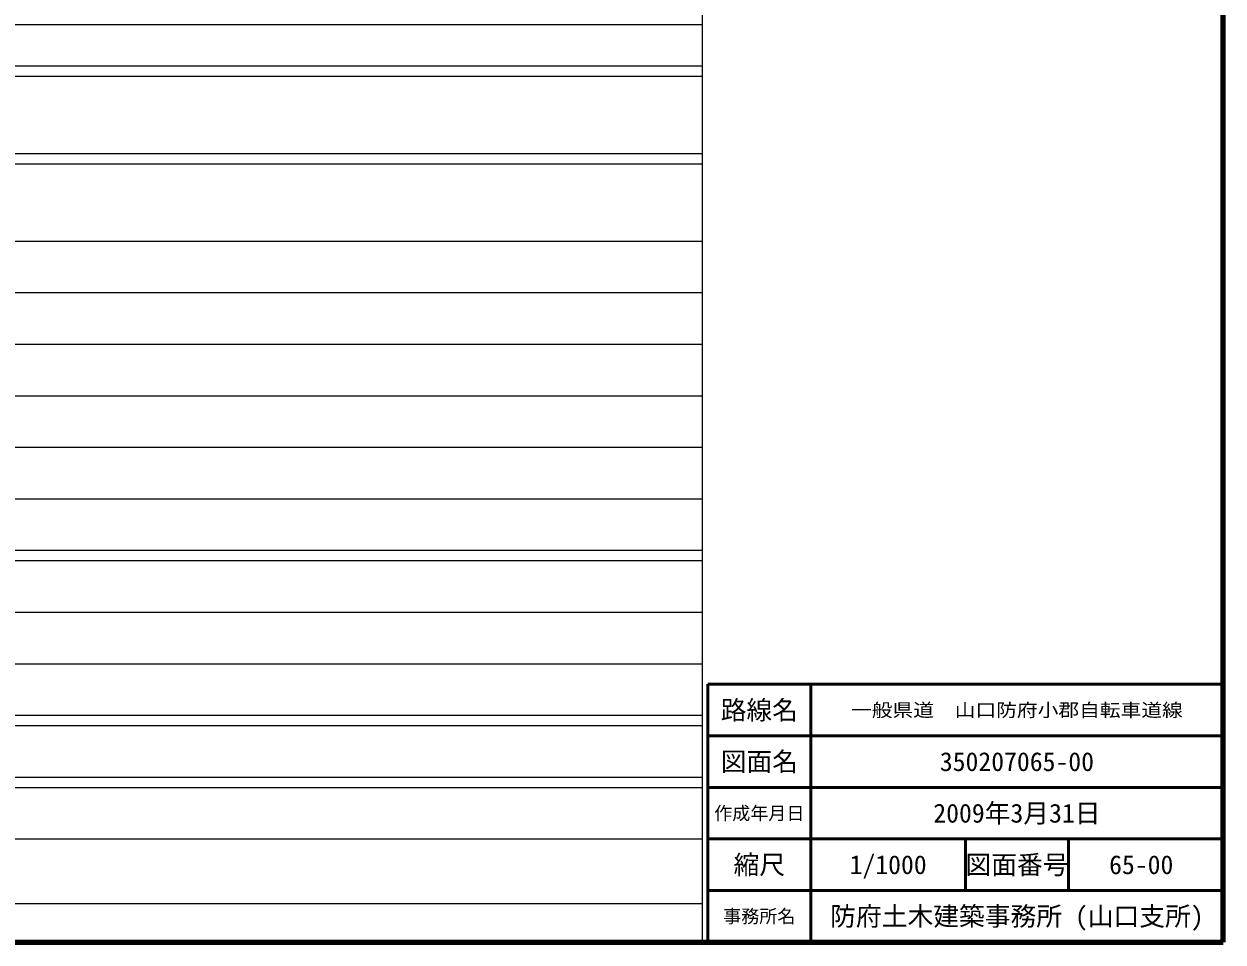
# Model space of a CAD drawing. Units: millimetres on the paper, enlarged 1000 times. Extents: x 40000 to 680000, y 20000 to 380000.
# Drawn here: x 447278 to 680000, y 20000 to 198128 of the extents above; entities that cross this region are included whole.
import ezdxf
from ezdxf.enums import TextEntityAlignment as Align

# ---------------------------------------------------------------- set-up
doc = ezdxf.new("R2010")
doc.units = ezdxf.units.MM
doc.header["$LTSCALE"] = 1000
for name, color, linetype, lineweight in [('M-TTL', 2, 'Continuous', 140), ('M-TTL-BAND', 7, 'Continuous', 13), ('M-TTL-FRAM', 2, 'Continuous', 50), ('M-TTL-LINE', 7, 'Continuous', 50)]:
    doc.layers.add(name, color=color, linetype=linetype, lineweight=lineweight)
doc.layers.add('M-TTL-TXT', color=7, linetype='Continuous')
doc.styles.add('ＭＳ ゴシック', font='')
doc.styles.get('ＭＳ ゴシック').set_extended_font_data('MS Gothic')

msp = doc.modelspace()

# ---------------------------------------------------------------- linework, layer by layer
at = {"layer": 'M-TTL'}
for p, q in [((680000, 20000), (680000, 380000)), ((40000, 20000), (680000, 20000))]:
    msp.add_line(p, q, dxfattribs=at)
at = {"layer": 'M-TTL-BAND'}
for p, q in [((579000, 20000), (579000, 370000)), ((68000, 198000), (579000, 198000)), ((40000, 190000), (579000, 190000)), ((40000, 188000), (579000, 188000)), ((40000, 173000), (579000, 173000)), ((40000, 171000), (579000, 171000)), ((40000, 156000), (579000, 156000)), ((46000, 146000), (579000, 146000)), ((52000, 136000), (579000, 136000)), ((46000, 126000), (579000, 126000)), ((52000, 116000), (579000, 116000)), ((46000, 106000), (579000, 106000)), ((40000, 96000), (579000, 96000)), ((40000, 94000), (579000, 94000)), ((49000, 84000), (579000, 84000)), ((40000, 74000), (579000, 74000)), ((40000, 64000), (579000, 64000)), ((40000, 62000), (579000, 62000)), ((40000, 52000), (579000, 52000)), ((40000, 50000), (579000, 50000)), ((40000, 40000), (579000, 40000)), ((68000, 27500), (579000, 27500))]:
    msp.add_line(p, q, dxfattribs=at)
at = {"layer": 'M-TTL-FRAM'}
for p, q in [((680000, 70000), (580000, 70000)), ((580000, 70000), (580000, 20000))]:
    msp.add_line(p, q, dxfattribs=at)
at = {"layer": 'M-TTL-LINE'}
for p, q in [((600000, 70000), (600000, 20000)), ((680000, 60000), (580000, 60000)), ((680000, 50000), (580000, 50000)), ((680000, 40000), (580000, 40000)), ((630000, 40000), (630000, 30000)), ((650000, 40000), (650000, 30000)), ((680000, 30000), (580000, 30000))]:
    msp.add_line(p, q, dxfattribs=at)

# ---------------------------------------------------------------- texts
at = {"layer": 'M-TTL-TXT', "style": 'ＭＳ ゴシック'}
for s, height, p in [('路線名', 3666, (590000, 65000)), ('路線名', 3666, (590000, 65000)), ('図面名', 3666, (590000, 55000)), ('図面名', 3666, (590000, 55000)), ('350207065-00', 3666, (640000, 55000)), ('作成年月日', 2566, (590000, 45000)), ('作成年月日', 2566, (590000, 45000)), ('2009年3月31日', 3666, (640000, 45000)), ('縮尺', 3666, (590000, 35000)), ('縮尺', 3666, (590000, 35000)), ('図面番号', 3666, (640000, 35000)), ('図面番号', 3666, (640000, 35000)), ('1/1000', 3666, (615000, 35000)), ('65-00', 3666, (664125, 35000)), ('事務所名', 2566, (590000, 25000)), ('事務所名', 2566, (590000, 25000)), ('防府土木建築事務所 (山口支所)', 3666, (640000, 25000))]:
    msp.add_text(s, height=height, dxfattribs=at).set_placement(p, align=Align.MIDDLE_CENTER)
at = {"layer": 'M-TTL-TXT', "style": 'ＭＳ ゴシック', "width": 1.15}
msp.add_text('一般県道\u3000山口防府小郡自転車道線', height=2566, dxfattribs=at).set_placement((640000, 65000), align=Align.MIDDLE_CENTER)

doc.saveas('drawing.dxf')
